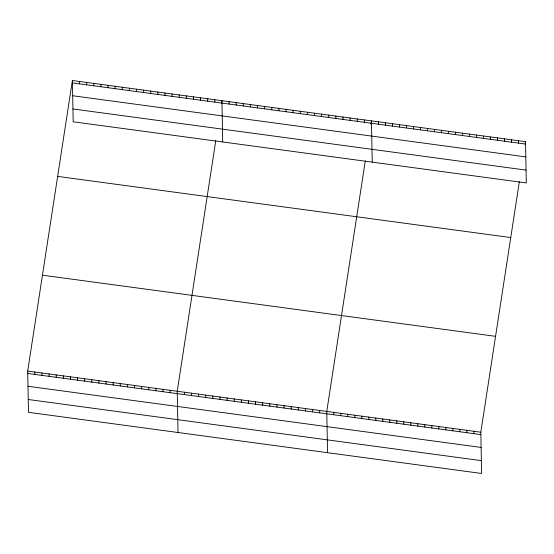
<?xml version="1.0" encoding="UTF-8"?>
<svg xmlns="http://www.w3.org/2000/svg" width="554" height="554" viewBox="0 0 554 554"><rect width="100%" height="100%" fill="white"/><g stroke="black" fill="none" stroke-linecap="round" stroke-linejoin="round"><path stroke-width="0.83" d="M519.361 181.622L480.824 432.217L481.613 473.476L28.489 412.328L27.7 371.069L72.387 80.524L525.511 141.672L526.3 182.931L73.176 121.783L72.387 80.524M215.769 140.654L177.232 391.249L178.021 432.508M221.545 103.099L221.912 100.703L222.708 141.963M365.301 160.833L326.763 411.428L327.553 452.687M370.951 124.075L371.443 120.883L372.24 162.142M525.137 144.068L525.511 141.672M72.429 82.913L525.552 144.061M72.678 95.738L525.801 156.886M72.927 108.958L526.051 170.106M57.637 176.401L510.76 237.555M42.443 275.186L495.567 336.34M27.7 371.069L480.824 432.217M27.748 373.458L480.872 434.606M27.991 386.283L481.114 447.431M28.247 399.503L481.371 460.651M518.502 140.73L518.551 143.119M511.501 139.781L511.55 142.17M504.5 138.839L504.549 141.228M497.499 137.891L497.54 140.28M490.491 136.949L490.539 139.338M483.49 136L483.538 138.389M476.488 135.058L476.537 137.447M469.487 134.11L469.529 136.499M473.822 431.275L473.864 433.664M462.479 133.168L462.528 135.557M466.821 430.326L466.863 432.716M455.478 132.219L455.526 134.608M459.813 429.385L459.862 431.774M448.477 131.277L448.525 133.666M452.812 428.436L452.86 430.825M441.476 130.328L441.517 132.725M445.811 427.494L445.852 429.883M434.474 129.387L434.516 131.776M438.81 426.545L438.851 428.935M427.466 128.438L427.515 130.834M431.801 425.604L431.85 427.993M420.465 127.496L420.514 129.885M424.8 424.655L424.849 427.044M413.464 126.554L413.506 128.944M417.799 423.713L417.848 426.102M406.463 125.606L406.504 127.995M410.798 422.764L410.839 425.153M399.455 124.664L399.503 127.053M403.79 421.823L403.838 424.212M392.454 123.715L392.502 126.104M396.789 420.874L396.837 423.263M385.452 122.773L385.494 125.162M389.787 419.932L389.836 422.321M378.451 121.825L378.493 124.214M382.786 418.983L382.828 421.379M375.778 418.041L375.827 420.431M364.324 119.92L364.373 122.309M368.777 417.1L368.826 419.489M357.205 118.958L357.254 121.347M361.776 416.151L361.824 418.54M350.086 117.995L350.128 120.391M354.775 415.209L354.816 417.598M342.961 117.039L343.009 119.429M347.774 414.26L347.815 416.65M335.842 116.077L335.89 118.466M340.765 413.319L340.814 415.708M328.723 115.114L328.771 117.503M333.764 412.37L333.813 414.759M321.604 114.152L321.645 116.541M314.485 113.196L314.527 115.585M319.644 410.466L319.686 412.855M307.359 112.233L307.408 114.623M312.518 409.503L312.567 411.892M300.24 111.271L300.289 113.66M305.399 408.54L305.448 410.936M293.121 110.308L293.163 112.697M298.281 407.585L298.322 409.974M286.002 109.353L286.044 111.742M291.162 406.622L291.203 409.011M278.877 108.39L278.925 110.779M284.036 405.66L284.084 408.049M271.758 107.428L271.806 109.817M276.917 404.697L276.965 407.086M264.639 106.465L264.68 108.854M269.798 403.741L269.846 406.13M257.52 105.509L257.562 107.898M262.679 402.779L262.721 405.168M250.394 104.547L250.443 106.936M255.553 401.816L255.602 404.205M243.275 103.584L243.324 105.973M248.434 400.854L248.483 403.243M236.156 102.622L236.205 105.011M241.315 399.898L241.364 402.287M229.037 101.659L229.079 104.055M234.197 398.935L234.238 401.325M227.078 397.973L227.119 400.362M214.793 99.741L214.841 102.13M219.952 397.01L220 399.399M207.674 98.778L207.722 101.167M212.833 396.055L212.881 398.444M200.555 97.816L200.596 100.212M205.714 395.092L205.756 397.481M193.436 96.86L193.478 99.249M198.595 394.129L198.637 396.519M186.31 95.897L186.359 98.287M191.469 393.167L191.518 395.556M179.191 94.935L179.24 97.324M184.35 392.204L184.399 394.6M172.072 93.972L172.114 96.361M164.953 93.017L164.995 95.406M170.113 390.286L170.154 392.675M157.828 92.054L157.876 94.443M162.987 389.324L163.035 391.713M150.709 91.091L150.757 93.481M155.868 388.361L155.916 390.757M143.59 90.129L143.638 92.518M148.749 387.405L148.797 389.794M136.471 89.173L136.513 91.562M141.63 386.443L141.672 388.832M129.345 88.211L129.394 90.6M134.504 385.48L134.553 387.869M122.226 87.248L122.275 89.637M127.385 384.518L127.434 386.907M115.107 86.285L115.156 88.675M120.266 383.562L120.315 385.951M107.988 85.33L108.03 87.719M113.148 382.599L113.189 384.988M100.87 84.367L100.911 86.756M106.029 381.637L106.07 384.026M93.744 83.405L93.792 85.794M98.903 380.674L98.951 383.063M86.625 82.442L86.673 84.831M91.784 379.719L91.832 382.108M79.506 81.48L79.547 83.876M84.665 378.756L84.707 381.145M77.546 377.793L77.588 380.183M70.42 376.831L70.469 379.22M63.301 375.875L63.35 378.264M56.183 374.913L56.231 377.302M49.064 373.95L49.105 376.339M41.938 372.987L41.986 375.377M34.819 372.025L34.867 374.421"/></g></svg>
